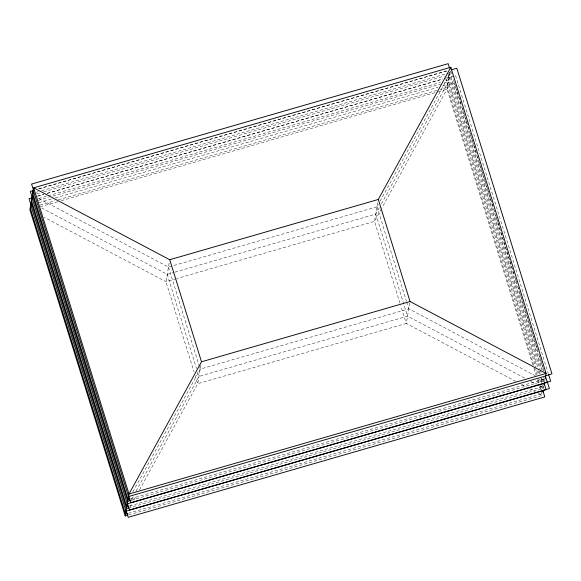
<?xml version="1.0" encoding="UTF-8"?>
<svg xmlns="http://www.w3.org/2000/svg" width="581" height="581" viewBox="0 0 581 581"><rect width="100%" height="100%" fill="white"/><g stroke="black" fill="none" stroke-linecap="round" stroke-linejoin="round"><path stroke-width="0.44" stroke-dasharray="2.9 2.18" d="M169.18 262.982L165.948 281.676L193.945 371.629M200.946 365.042L197.714 383.736L139.534 489.805M377.73 202.711L374.505 221.405L400.614 305.301M409.779 303.144L406.272 323.457L197.714 383.736L195.289 375.951M445.634 78.297L447.573 84.528L447.065 87.462L440.093 89.474M448.104 74.876L448.837 77.215L448.329 80.142L444.843 81.151M449.963 72.138L447.014 89.205L381.884 207.947M544.034 371.208L454.284 82.872L447.915 84.71L447.406 87.644L534.193 366.458M453.957 76.017L449.178 77.396L448.67 80.323L538.151 367.802M450.188 71.543L449.934 73.01L542.378 370.01M543.998 385.631L543.576 388.064L129.948 507.612M544.564 382.378L545.123 379.124M132.94 491.802L200.242 369.102L408.799 308.831L535.239 375.675M131.241 499.907L132.984 496.74M136.019 491.199L198.978 376.423L407.535 316.144L525.173 378.34M129.977 507.22L131.72 504.054M133.884 500.096L136.056 496.138M38.833 198.506L168.475 267.049L377.033 206.771L378.333 204.396M380.068 201.229L449.541 74.579L541.339 369.509M175.034 272.104L375.769 214.084L379.676 206.959M381.412 203.793L448.278 81.892L536.851 366.444M381.448 208.739L374.505 221.405L177.241 278.408M38.745 188.781L447.486 70.657M39.029 188.861L446.898 70.984M36.494 192.217L38.237 191.715M41.723 190.706L446.106 73.838M446.978 73.584L449.592 72.828M36.785 193.865L40.271 192.863M43.749 191.853L444.32 76.089M447.798 75.08L449.541 74.579M37.482 196.095L43.582 194.337M47.068 193.328L442.737 78.98M446.223 77.97L448.837 77.215M37.765 196.175L43.865 194.41M47.352 193.408L442.148 79.306M38.716 198.52L47.431 196.008M48.303 195.753L440.485 82.408M38.135 200.423L48.579 197.409M52.936 196.146L440.442 84.158M443.92 83.148L448.278 81.892M38.833 202.66L51.905 198.876M55.391 197.874L437.987 87.303M442.344 86.039L447.573 84.528M40.067 205.086L54.883 200.801M58.369 199.791L436.607 90.483M40.35 206.734L57.766 201.701M61.252 200.692L437.435 91.972M438.306 91.725L447.014 89.205L532.893 365.108M41.571 207.94L167.212 274.363L174.162 272.351M176.377 278.662L165.948 281.676L44.309 217.367M130.928 498.643L544.891 379.008M131.212 500.292L544.84 380.751L543.765 377.294M129.665 505.957L543.627 386.321M128.401 513.277L542.363 393.635M128.684 514.926L542.313 395.385L539.626 386.735M540.838 378.638L544.84 380.751M530.773 381.296L536.379 384.259M539.575 385.951L543.576 388.064L540.889 379.422M515.906 381.419L406.272 323.457L400.883 306.165M521.506 384.382L526.306 386.924M529.509 388.616L535.116 391.572M538.311 393.264L542.313 395.385M455.548 75.559L548.261 373.423M450.711 70.947L452.33 76.14M453.405 79.604L456.913 90.861M457.182 91.725L461.227 104.718M462.302 108.182L466.347 121.168M466.616 122.032L469.041 129.824M470.116 133.289L473.624 144.546M473.893 145.41L476.318 153.21M477.393 156.667L477.931 158.402M479.013 161.867L490.335 198.23M490.604 199.101L493.029 206.894M494.104 210.351L494.642 212.087M495.724 215.551L497.612 221.608M497.881 222.479L514.316 275.3M515.398 278.757L517.01 283.956M518.092 287.421L518.63 289.149M519.712 292.613L538.035 351.498M539.386 355.826L543.969 370.547M449.178 77.396L540.003 369.196M540.279 370.068L541.354 373.532M542.974 378.725L544.048 382.189M539.233 371.266L540.039 373.859M541.39 378.195L542.465 381.652M538.195 370.772L539.27 374.229M447.915 84.71L535.776 366.989M536.859 370.453L538.202 374.781M539.553 379.11L540.628 382.574M541.71 386.038L542.785 389.502M534.462 367.323L536.888 375.115M538.238 379.444L541.47 389.836M533.968 368.572L535.856 374.622M537.469 379.814L538.543 383.271M377.033 206.771L406.373 301.045M406.642 301.909L408.799 308.831M375.769 214.084L407.535 316.144M168.475 267.049L199.436 366.509M199.704 367.374L200.242 369.102M167.212 274.363L196.552 368.637M197.634 372.094L198.978 376.423"/><path stroke-width="0.87" d="M30.735 206.386L30.989 204.926L29.05 198.695L32.536 197.685M31.875 199.806L32.253 197.613L30.314 191.381L33.8 190.372M33.008 193.226L33.393 191.026M127.813 515.173L125.206 515.928L128.997 493.988L201.505 361.789L410.063 301.517L546.104 373.438L545.261 378.318M126.288 511.098L128.227 517.33L544.811 396.932L542.872 390.708L126.288 511.098L125.786 514.032L127.529 513.524M127.551 503.785L129.49 510.016L546.075 389.619L544.136 383.387L127.551 503.785L127.05 506.712L128.793 506.211M128.815 496.472L130.754 502.703L547.338 382.305L545.399 376.074L128.815 496.472L128.314 499.399L130.057 498.897M450.522 68.885L450.805 67.265L33.691 187.808L29.9 209.756L125.206 515.928M544.063 384.52L544.317 383.053L550.686 381.216L548.529 374.287M545.327 377.207L545.581 375.74L551.95 373.895L456.811 68.238L451.241 69.851M542.879 392.131L543.155 390.505M544.143 384.818L544.564 382.378M378.296 199.457L450.805 67.265L546.104 373.438L128.997 493.988L33.691 187.808L169.739 259.729L378.296 199.457L410.063 301.517M130.34 500.546L127.733 501.301L32.427 195.122M129.076 507.859L126.469 508.615L31.163 202.442M543.053 390.367L549.423 388.529L547.266 381.601M449.367 67.563L448.162 63.67L31.577 184.068L33.516 190.292M169.739 259.729L201.505 361.789M30.808 205.26L30.299 208.187L125.438 513.851L125.946 510.917L30.808 205.26M32.071 197.947L31.563 200.873L126.702 506.53L127.21 503.604L32.071 197.947M33.335 190.626L32.827 193.56L127.965 499.217L128.474 496.29L33.335 190.626"/></g></svg>
